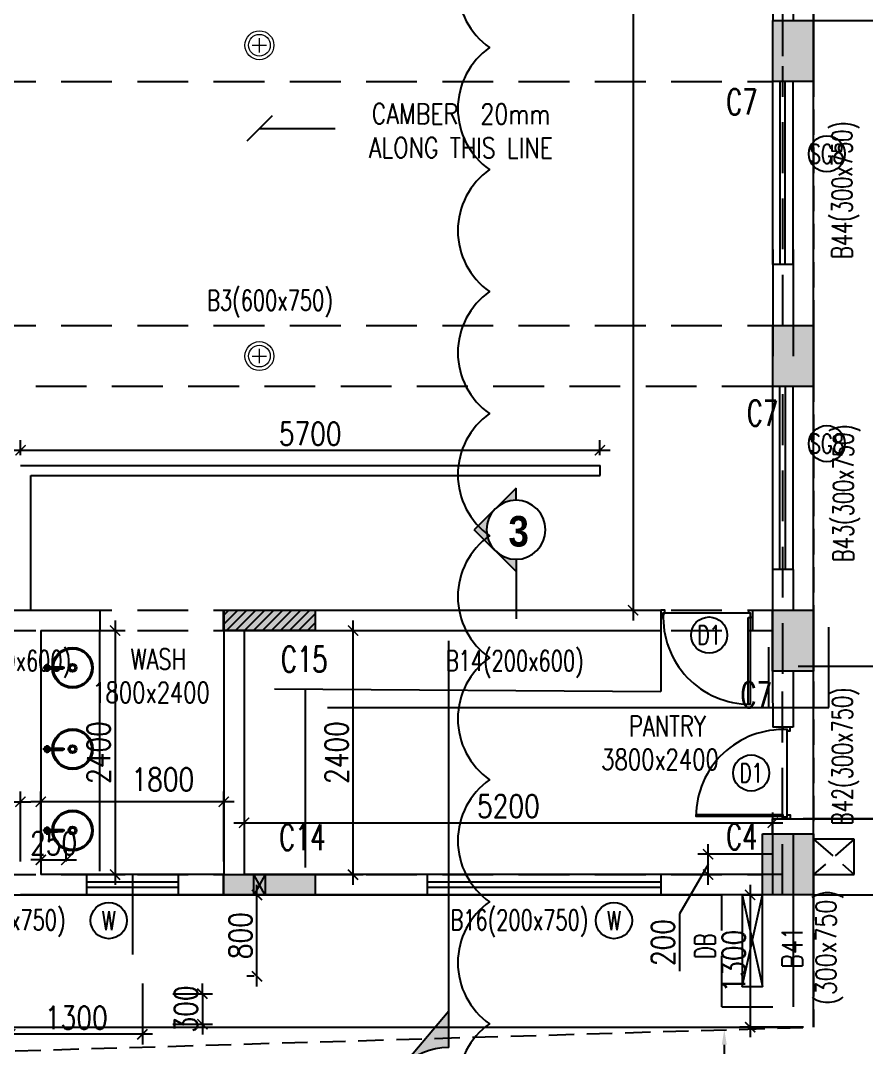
# Model space of a CAD drawing. Extents: x -32840 to 422982, y 280745 to 888746.
# Drawn here: x 106178 to 114499, y 856937 to 867037 of the extents above; entities that cross this region are included whole.
import ezdxf
from ezdxf import colors
from ezdxf.entities.mleader import LeaderData, LeaderLine
from ezdxf.enums import TextEntityAlignment as Align
from ezdxf.math import Vec2, Vec3

# ---------------------------------------------------------------- set-up
doc = ezdxf.new("R2010")
doc.units = 0
doc.header["$LTSCALE"] = 1000
doc.header["$PDMODE"] = 3
for name, pattern in [('ABOVE', [0.4, 0.2, -0.2]), ('ACAD_ISO07W100', [3, 0, -3]), ('CONTINOUS', [0]), ('CONTINU', [0]), ('HIDDEN', [0.375, 0.25, -0.125]), ('HIDDEN2', [0.1875, 0.125, -0.0625]), ('STRICHPUNKTIERT', [8, 5, -1, 1, -1])]:
    doc.linetypes.add(name, pattern=pattern)
doc.layers.get('Defpoints').update_dxf_attribs({"linetype": 'HIDDEN'})
for name, color, linetype in [('A-Chejja', 5, 'HIDDEN'), ('a-dim', 3, 'Continuous'), ('A-DOOR', 1, 'Continuous'), ('A-duct', 1, 'Continuous'), ('A-Duct Above', 20, 'HIDDEN2'), ('A-FL-Drop', 3, 'Continuous'), ('A-PLINE', 2, 'Continuous'), ('A-PLUM', 11, 'Continuous'), ('A-RD', 6, 'Continuous'), ('A-STAIR', 2, 'Continuous'), ('A-Tag LVl', 2, 'Continuous'), ('A-TAG-DW', 2, 'Continuous'), ('A-TXT', 6, 'Continuous'), ('A-WALL', 7, 'CONTINOUS'), ('a-win', 1, 'Continuous'), ('COLNO', 6, 'Continuous'), ('DIM1', 7, 'Continuous'), ('S-BEAM', 2, 'Continuous'), ('S-BEAM NO', 3, 'Continuous'), ('S-COLTEXT', 3, 'Continuous'), ('S-RCWALL', 10, 'Continuous'), ('S-RCWALL HATCH', 165, 'Continuous'), ('sectecxt', 3, 'Continuous'), ('secton', 8, 'Continuous'), ('STR-BEAM', 150, 'ABOVE'), ('SYS-PL-SLEEVE', 1, 'Continuous')]:
    doc.layers.add(name, color=color, linetype=linetype)
doc.layers.add('A-FUR', color=33, linetype='Continuous', plot=False, transparency=0.5)
doc.layers.add('STR-CAMBER', color=5, linetype='Continuous', lineweight=0)
doc.layers.add('STR-COL', color=1, linetype='Continuous', lineweight=0)
doc.styles.add('BOLD', font='bold.shx', dxfattribs={"width": 0.8})
doc.styles.add('ROMANS', font='romans.shx', dxfattribs={"width": 0.8})
doc.styles.add('STR-1', font='romantic.ttf')
doc.dimstyles.new('dim-1', dxfattribs={"dimscale": 100, "dimtxt": 2.25, "dimasz": 1, "dimexe": 1, "dimexo": 1, "dimgap": 0.5, "dimtad": 1, "dimdec": 0, "dimzin": 3, "dimdsep": 46, "dimtxsty": 'ROMANS', "dimblk": 'ARCHTICK', "dimcen": 0.0625, "dimdle": 1, "dimclrd": 256, "dimclre": 256, "dimclrt": 6, "dimadec": 0, "dimazin": 0, "dimtfac": 1, "dimtdec": 0, "dimtix": 1, "dimtmove": 1, "dimatfit": 3, "dimfxl": 1, "dimfrac": 2, "dimtolj": 1, "dimtzin": 3, "dimarcsym": 0})
doc.dimstyles.new('STR -300', dxfattribs={"dimscale": 0, "dimtxt": 300, "dimasz": 125, "dimexe": 50, "dimexo": 50, "dimgap": 75, "dimtad": 1, "dimdec": 0, "dimrnd": 5, "dimdsep": 46, "dimtxsty": 'STR-1', "dimblk": 'OBLIQUE', "dimcen": 10, "dimdle": 50, "dimclrd": 30, "dimclre": 30, "dimclrt": 3, "dimadec": 0, "dimazin": 0, "dimtfac": 1, "dimtdec": 0, "dimtmove": 0, "dimatfit": 0, "dimldrblk": 'OBLIQUE', "dimfxl": 1, "dimtolj": 1, "dimtzin": 0, "dimarcsym": 0})

# ---------------------------------------------------------------- blocks, each defined once
blk = doc.blocks.new('_Oblique')
at = {"color": 0, "linetype": 'ByBlock', "lineweight": -2}
blk.add_line((-0.5, -0.5), (0.5, 0.5), dxfattribs=at)
at = {"color": 0, "linetype": 'ByBlock'}
blk.add_line((-0.5, -0.5), (0.5, 0.5), dxfattribs=at)
blk = doc.blocks.new('A$C0C5E7853')
at = {"layer": 'secton', "linetype": 'CONTINU', "ltscale": 240}
for points in [[(281, 842, -0.198912), (562, 959), (562, 1123)], [(281, 842), (0, 562), (281, 281, -0.198912), (165, 562, -0.198912)], [(562, 165, -0.198912), (281, 281), (562, 0)]]:
    blk.add_hatch(color=8, dxfattribs=at).paths.add_polyline_path(points)
at = {"layer": 'secton', "color": 2}
blk.add_line((562, 959, 0), (562, 1760, 0), dxfattribs=at)
at = {"layer": 'secton', "color": 2, "linetype": 'Continuous'}
for p, q in [((562, 1123, 0), (0, 562, 0)), ((562, 0, 0), (0, 562, 0)), ((562, 165, 0), (562, 0, 0))]:
    blk.add_line(p, q, dxfattribs=at)
at = {"layer": 'secton', "color": 2}
blk.add_circle((562, 562, 0), 397, dxfattribs=at)
blk = doc.blocks.new('RD')
at = {"style": 'ROMANS', "width": 0.75}
for tag, p in [('RT', (10.24, 14.08)), ('SZ', (10.24, 2.74))]:
    blk.add_attdef(tag, text='', height=9, dxfattribs=at).set_placement(p, align=Align.CENTER)
blk = doc.blocks.new('900 SINGLE 1')
for points in [[(43, 71), (23, 71), (23, 924), (43, 924)], [(37, 29), (37, 0), (0, 0), (0, 71), (19, 71), (19, 29)], [(863, 29), (863, 0), (900, 0), (900, 71), (881, 71), (881, 29)]]:
    blk.add_lwpolyline(points, close=True)
at = {"color": 8}
blk.add_arc((23, 71), 854, 357.1964, 90, dxfattribs=at)
at = {"layer": 'A-FL-Drop'}
blk.add_line((19, 29), (881, 29), dxfattribs=at)
blk = doc.blocks.new('A$C3499526A')
at = {"ltscale": 4}
for p, q in [((-10, -61), (-10, -194)), ((-6, -41), (-6, -106)), ((6, -41), (6, -106)), ((10, -61), (10, -194))]:
    blk.add_line(p, q, dxfattribs=at)
at = {"linetype": 'STRICHPUNKTIERT', "ltscale": 3}
for points in [[(0, -214), (0, 0)], [(-41, -41), (40, -41)]]:
    blk.add_lwpolyline(points, dxfattribs=at)
at = {"linetype": 'CONTINOUS', "ltscale": 1000}
for radius in [200, 188, 40, 25]:
    blk.add_circle((0, -291), radius, dxfattribs=at)
at = {"ltscale": 4}
blk.add_circle((0, -106), 5.6, dxfattribs=at)
for radius, start, end in [(28.5, 291.2152, 248.7848), (23.2, 296.4269, 243.5731), (5.6, 0, 180), (5.6, 180, 181.1136)]:
    blk.add_arc((0, -41), radius, start, end, dxfattribs=at)
for points in [[(-10, -194), (-10, -194), (-10, -194), (-10, -194)], [(10, -194), (10, -194), (10, -194), (10, -194)]]:
    blk.add_open_spline(points, degree=3, dxfattribs=at)
for points, knots in [([(0, -202), (-1, -202), (-3, -202), (-6, -201), (-8, -199), (-10, -197), (-10, -195), (-10, -194)], [0, 0, 0, 0, 3.21136, 6.324489, 9.271752, 12.043239, 14.630497, 14.630497, 14.630497, 14.630497]), ([(10, -194), (10, -195), (10, -197), (8, -199), (6, -201), (3, -202), (1, -202), (0, -202)], [0, 0, 0, 0, 2.587258, 5.358745, 8.306008, 11.419137, 14.630497, 14.630497, 14.630497, 14.630497])]:
    blk.add_open_spline(points, degree=3, knots=knots, dxfattribs=at)
blk = doc.blocks.new('TAG-DOOR-WINOW')
blk.add_circle((0, 0), 2.37)
at = {"color": 6, "style": 'ROMANS', "width": 0.7}
blk.add_attdef('DW', text='', height=2.5, dxfattribs=at).set_placement((0, 0), align=Align.MIDDLE_CENTER)
blk = doc.blocks.new('TAG-SEC-TAIL')
for p, q in [((25, 0), (25, 4)), ((22, 0), (22, 3)), ((0, 0), (25, 0))]:
    blk.add_line(p, q)
blk = doc.blocks.new('TAG-SEC-ARROW')
h = blk.add_hatch(color=256)
h.paths.add_polyline_path([(-10.11, 0), (-6.5, 0, -0.2206), (-4.2, 4.96)])
h.paths.add_polyline_path([(0, 8.49), (-4.16, 5, -0.175251), (0, 6.5, -0.175251), (4.16, 5)])
h.paths.add_polyline_path([(4.2, 4.96, -0.2206), (6.5, 0), (10.11, 0)])
for p, q in [((0, 8.49), (-10.11, 0)), ((0, 8.49), (10.11, 0)), ((-6.5, 0), (-10.11, 0)), ((6.5, 0), (46.5, 0))]:
    blk.add_line(p, q)
blk.add_arc((0, 0), 6.5, 0, 180)
blk = doc.blocks.new('A$Ce1edbb18')
at = {"layer": 'A-Tag LVl', "xscale": 100.0000000000005, "yscale": 100.0000000000005, "zscale": 100.0000000000005, "rotation": 90}
blk.add_blockref('TAG-SEC-ARROW', (31812, -12050), dxfattribs=at)
blk = doc.blocks.new('_ArchTick')
at = {"color": 0, "linetype": 'ByBlock', "const_width": 0.15}
blk.add_lwpolyline([(-0.5, -0.5), (0.5, 0.5)], dxfattribs=at)
blk = doc.blocks.new('*D1317')
at = {"layer": 'a-dim', "lineweight": -2, "transparency": 16777216}
for p, q in [((112204, 875037, 0), (112204, 861137, 0)), ((113017, 874937, 0), (112104, 874937, 0)), ((110445, 861237, 0), (112304, 861237, 0))]:
    blk.add_line(p, q, dxfattribs=at)
at = {"layer": 'Defpoints', "color": 0, "transparency": 16777216}
for p in [(113117, 874937, 0), (110345, 861237, 0), (112204, 861237, 0)]:
    blk.add_point(p, dxfattribs=at)
at = {"layer": 'a-dim', "lineweight": -2, "transparency": 16777216, "xscale": 100, "yscale": 100, "zscale": 100}
for p, rotation in [((112204, 874937, 0), 90), ((112204, 861237, 0), 270)]:
    blk.add_blockref('_ArchTick', p, dxfattribs=dict(at, rotation=rotation))
at = {"layer": 'a-dim', "color": 6, "transparency": 16777216, "insert": (112041, 868087, 0), "char_height": 225, "attachment_point": 5, "rotation": 90, "style": 'ROMANS'}
blk.add_mtext('\\A1;13700', dxfattribs=at)
blk = doc.blocks.new('*D1319')
at = {"layer": 'a-dim', "lineweight": -2, "transparency": 16777216}
for p, q in [((103478, 858737, 0), (103478, 859454, 0)), ((106178, 858766, 0), (106178, 859454, 0)), ((103378, 859354, 0), (106278, 859354, 0))]:
    blk.add_line(p, q, dxfattribs=at)
at = {"layer": 'Defpoints', "color": 0, "transparency": 16777216}
for p in [(106178, 859354, 0), (103478, 858637, 0), (106178, 858666, 0)]:
    blk.add_point(p, dxfattribs=at)
at = {"layer": 'a-dim', "lineweight": -2, "transparency": 16777216, "xscale": 100, "yscale": 100, "zscale": 100, "rotation": 180}
blk.add_blockref('_ArchTick', (103478, 859354, 0), dxfattribs=at)
at = {"layer": 'a-dim', "lineweight": -2, "transparency": 16777216, "xscale": 100, "yscale": 100, "zscale": 100}
blk.add_blockref('_ArchTick', (106178, 859354, 0), dxfattribs=at)
at = {"layer": 'a-dim', "color": 6, "transparency": 16777216, "insert": (104828, 859516, 0), "char_height": 225, "attachment_point": 5, "style": 'ROMANS'}
blk.add_mtext('\\A1;2701', dxfattribs=at)
blk = doc.blocks.new('*D1320')
at = {"layer": 'a-dim', "lineweight": -2, "transparency": 16777216}
for p, q in [((106378, 858766, 0), (106378, 859454, 0)), ((108178, 858766, 0), (108178, 859454, 0)), ((108278, 859354, 0), (106278, 859354, 0))]:
    blk.add_line(p, q, dxfattribs=at)
at = {"layer": 'Defpoints', "color": 0, "transparency": 16777216}
for p in [(106378, 859354, 0), (106378, 858666, 0), (108178, 858666, 0)]:
    blk.add_point(p, dxfattribs=at)
at = {"layer": 'a-dim', "lineweight": -2, "transparency": 16777216, "xscale": 100, "yscale": 100, "zscale": 100, "rotation": 180}
blk.add_blockref('_ArchTick', (106378, 859354, 0), dxfattribs=at)
at = {"layer": 'a-dim', "lineweight": -2, "transparency": 16777216, "xscale": 100, "yscale": 100, "zscale": 100}
blk.add_blockref('_ArchTick', (108178, 859354, 0), dxfattribs=at)
at = {"layer": 'a-dim', "color": 6, "transparency": 16777216, "insert": (107578, 859574, 0), "char_height": 225, "attachment_point": 5, "style": 'ROMANS'}
blk.add_mtext('\\A1;1800', dxfattribs=at)
blk = doc.blocks.new('*D1321')
at = {"layer": 'a-dim', "lineweight": -2, "transparency": 16777216}
for p, q in [((107108, 861137, 0), (107108, 858537, 0)), ((106881, 861037, 0), (107208, 861037, 0)), ((107010, 858637, 0), (107208, 858637, 0))]:
    blk.add_line(p, q, dxfattribs=at)
at = {"layer": 'Defpoints', "color": 0, "transparency": 16777216}
for p in [(106781, 861037, 0), (106910, 858637, 0), (107108, 858637, 0)]:
    blk.add_point(p, dxfattribs=at)
at = {"layer": 'a-dim', "lineweight": -2, "transparency": 16777216, "xscale": 100, "yscale": 100, "zscale": 100}
for p, rotation in [((107108, 861037, 0), 90), ((107108, 858637, 0), 270)]:
    blk.add_blockref('_ArchTick', p, dxfattribs=dict(at, rotation=rotation))
at = {"layer": 'a-dim', "color": 6, "transparency": 16777216, "insert": (106946, 859837, 0), "char_height": 225, "attachment_point": 5, "rotation": 90, "style": 'ROMANS'}
blk.add_mtext('\\A1;2400', dxfattribs=at)
blk = doc.blocks.new('*D1345')
at = {"layer": 'a-dim', "lineweight": -2, "transparency": 16777216}
for p, q in [((112942, 858537, 0), (112942, 858937, 0)), ((113578, 858837, 0), (112842, 858837, 0)), ((112942, 858737, 0), (112659, 858251, 0)), ((113578, 858637, 0), (112842, 858637, 0)), ((112659, 858251, 0), (112659, 857688, 0))]:
    blk.add_line(p, q, dxfattribs=at)
at = {"layer": 'Defpoints', "color": 0, "transparency": 16777216}
for p in [(112942, 858837, 0), (113678, 858837, 0), (113678, 858637, 0)]:
    blk.add_point(p, dxfattribs=at)
at = {"layer": 'a-dim', "lineweight": -2, "transparency": 16777216, "xscale": 100, "yscale": 100, "zscale": 100}
for p, rotation in [((112942, 858837, 0), 90), ((112942, 858637, 0), 270)]:
    blk.add_blockref('_ArchTick', p, dxfattribs=dict(at, rotation=rotation))
at = {"layer": 'a-dim', "color": 6, "transparency": 16777216, "insert": (112497, 857969, 0), "char_height": 225, "attachment_point": 5, "rotation": 90, "style": 'ROMANS'}
blk.add_mtext('\\A1;200', dxfattribs=at)
blk = doc.blocks.new('*D1298')
at = {"layer": 'a-dim', "lineweight": -2, "transparency": 16777216}
for p, q in [((108377, 859256, 0), (108377, 859048, 0)), ((113578, 858912, 0), (113578, 859248, 0)), ((108277, 859148, 0), (113678, 859148, 0))]:
    blk.add_line(p, q, dxfattribs=at)
at = {"layer": 'Defpoints', "color": 0, "transparency": 16777216}
for p in [(108377, 859356, 0), (113578, 859148, 0), (113578, 858812, 0)]:
    blk.add_point(p, dxfattribs=at)
at = {"layer": 'a-dim', "lineweight": -2, "transparency": 16777216, "xscale": 100, "yscale": 100, "zscale": 100, "rotation": 180}
blk.add_blockref('_ArchTick', (108377, 859148, 0), dxfattribs=at)
at = {"layer": 'a-dim', "lineweight": -2, "transparency": 16777216, "xscale": 100, "yscale": 100, "zscale": 100}
blk.add_blockref('_ArchTick', (113578, 859148, 0), dxfattribs=at)
at = {"layer": 'a-dim', "color": 6, "transparency": 16777216, "insert": (110977, 859311, 0), "char_height": 225, "attachment_point": 5, "style": 'ROMANS'}
blk.add_mtext('\\A1;5200', dxfattribs=at)
blk = doc.blocks.new('*D1299')
at = {"layer": 'a-dim', "lineweight": -2, "transparency": 16777216}
for p, q in [((109449, 858537, 0), (109449, 861137, 0)), ((108478, 861037, 0), (109549, 861037, 0)), ((108478, 858637, 0), (109549, 858637, 0))]:
    blk.add_line(p, q, dxfattribs=at)
at = {"layer": 'Defpoints', "color": 0, "transparency": 16777216}
for p in [(108378, 861037, 0), (109449, 861037, 0), (108378, 858637, 0)]:
    blk.add_point(p, dxfattribs=at)
at = {"layer": 'a-dim', "lineweight": -2, "transparency": 16777216, "xscale": 100, "yscale": 100, "zscale": 100}
for p, rotation in [((109449, 861037, 0), 90), ((109449, 858637, 0), 270)]:
    blk.add_blockref('_ArchTick', p, dxfattribs=dict(at, rotation=rotation))
at = {"layer": 'a-dim', "color": 6, "transparency": 16777216, "insert": (109287, 859837, 0), "char_height": 225, "attachment_point": 5, "rotation": 90, "style": 'ROMANS'}
blk.add_mtext('\\A1;2400', dxfattribs=at)
blk = doc.blocks.new('*D1300')
at = {"layer": 'a-dim', "lineweight": -2, "transparency": 16777216}
for p, q in [((108504, 857537, 0), (108504, 858537, 0)), ((108477, 858437, 0), (108404, 858437, 0)), ((108477, 857637, 0), (108404, 857637, 0))]:
    blk.add_line(p, q, dxfattribs=at)
at = {"layer": 'Defpoints', "color": 0, "transparency": 16777216}
for p in [(108504, 858437, 0), (108577, 858437, 0), (108577, 857637, 0)]:
    blk.add_point(p, dxfattribs=at)
at = {"layer": 'a-dim', "lineweight": -2, "transparency": 16777216, "xscale": 100, "yscale": 100, "zscale": 100}
for p, rotation in [((108504, 858437, 0), 90), ((108504, 857637, 0), 270)]:
    blk.add_blockref('_ArchTick', p, dxfattribs=dict(at, rotation=rotation))
at = {"layer": 'a-dim', "color": 6, "transparency": 16777216, "insert": (108342, 858037, 0), "char_height": 225, "attachment_point": 5, "rotation": 90, "style": 'ROMANS'}
blk.add_mtext('\\A1;800', dxfattribs=at)
blk = doc.blocks.new('*D1301')
at = {"layer": 'a-dim', "lineweight": -2, "transparency": 16777216}
for p, q in [((106077, 857566, 0), (106077, 856967, 0)), ((107377, 857566, 0), (107377, 856967, 0)), ((107477, 857067, 0), (105977, 857067, 0))]:
    blk.add_line(p, q, dxfattribs=at)
at = {"layer": 'Defpoints', "color": 0, "transparency": 16777216}
for p in [(106077, 857666, 0), (107377, 857666, 0), (106077, 857067, 0)]:
    blk.add_point(p, dxfattribs=at)
at = {"layer": 'a-dim', "lineweight": -2, "transparency": 16777216, "xscale": 100, "yscale": 100, "zscale": 100, "rotation": 180}
blk.add_blockref('_ArchTick', (106077, 857067, 0), dxfattribs=at)
at = {"layer": 'a-dim', "lineweight": -2, "transparency": 16777216, "xscale": 100, "yscale": 100, "zscale": 100}
blk.add_blockref('_ArchTick', (107377, 857067, 0), dxfattribs=at)
at = {"layer": 'a-dim', "color": 6, "transparency": 16777216, "insert": (106727, 857230, 0), "char_height": 225, "attachment_point": 5, "style": 'ROMANS'}
blk.add_mtext('\\A1;1300', dxfattribs=at)
blk = doc.blocks.new('*D1304')
at = {"layer": 'a-dim', "lineweight": -2, "transparency": 16777216}
for p, q in [((106378, 858766, 0), (106378, 858882, 0)), ((106628, 858766, 0), (106628, 858882, 0)), ((106378, 858782, 0), (106278, 858782, 0)), ((106378, 858782, 0), (106628, 858782, 0)), ((106628, 858782, 0), (106728, 858782, 0))]:
    blk.add_line(p, q, dxfattribs=at)
at = {"layer": 'Defpoints', "color": 0, "transparency": 16777216}
for p in [(106628, 858782, 0), (106378, 858666, 0), (106628, 858666, 0)]:
    blk.add_point(p, dxfattribs=at)
at = {"layer": 'a-dim', "lineweight": -2, "transparency": 16777216, "xscale": 100, "yscale": 100, "zscale": 100}
blk.add_blockref('_ArchTick', (106378, 858782, 0), dxfattribs=at)
at = {"layer": 'a-dim', "lineweight": -2, "transparency": 16777216, "xscale": 100, "yscale": 100, "zscale": 100, "rotation": 180}
blk.add_blockref('_ArchTick', (106628, 858782, 0), dxfattribs=at)
at = {"layer": 'a-dim', "color": 6, "transparency": 16777216, "insert": (106503, 858945, 0), "char_height": 225, "attachment_point": 5, "style": 'ROMANS'}
blk.add_mtext('\\A1;250', dxfattribs=at)
blk = doc.blocks.new('*D1435')
at = {"layer": 'a-dim', "lineweight": -2, "transparency": 16777216}
for p, q in [((107967, 857466, 0), (107967, 857566, 0)), ((107677, 857466, 0), (108067, 857466, 0)), ((107967, 857466, 0), (107967, 857166, 0)), ((107677, 857166, 0), (108067, 857166, 0)), ((107967, 857166, 0), (107967, 857066, 0))]:
    blk.add_line(p, q, dxfattribs=at)
at = {"layer": 'Defpoints', "color": 0, "transparency": 16777216}
for p in [(107577, 857466, 0), (107577, 857166, 0), (107967, 857166, 0)]:
    blk.add_point(p, dxfattribs=at)
at = {"layer": 'a-dim', "lineweight": -2, "transparency": 16777216, "xscale": 100, "yscale": 100, "zscale": 100}
for p, rotation in [((107967, 857466, 0), 270), ((107967, 857166, 0), 90)]:
    blk.add_blockref('_ArchTick', p, dxfattribs=dict(at, rotation=rotation))
at = {"layer": 'a-dim', "color": 6, "transparency": 16777216, "insert": (107805, 857316, 0), "char_height": 225, "attachment_point": 5, "rotation": 90, "style": 'ROMANS'}
blk.add_mtext('\\A1;300', dxfattribs=at)
blk = doc.blocks.new('*D1471')
at = {"layer": 'a-dim', "lineweight": -2, "transparency": 16777216}
for p, q in [((113355, 858537, 0), (113355, 857037, 0)), ((113879, 858437, 0), (113255, 858437, 0)), ((113879, 857137, 0), (113255, 857137, 0))]:
    blk.add_line(p, q, dxfattribs=at)
at = {"layer": 'Defpoints', "color": 0, "transparency": 16777216}
for p in [(113979, 858437, 0), (113355, 857137, 0), (113979, 857137, 0)]:
    blk.add_point(p, dxfattribs=at)
at = {"layer": 'a-dim', "lineweight": -2, "transparency": 16777216, "xscale": 100, "yscale": 100, "zscale": 100}
for p, rotation in [((113355, 858437, 0), 90), ((113355, 857137, 0), 270)]:
    blk.add_blockref('_ArchTick', p, dxfattribs=dict(at, rotation=rotation))
at = {"layer": 'a-dim', "color": 6, "transparency": 16777216, "insert": (113193, 857787, 0), "char_height": 225, "attachment_point": 5, "rotation": 90, "style": 'ROMANS'}
blk.add_mtext('\\A1;1300', dxfattribs=at)
blk = doc.blocks.new('*D1476')
at = {"layer": 'a-dim', "lineweight": -2, "transparency": 16777216}
for p, q in [((106178, 862762, 0), (106178, 862911, 0)), ((111878, 862762, 0), (111878, 862911, 0)), ((106078, 862811, 0), (111978, 862811, 0))]:
    blk.add_line(p, q, dxfattribs=at)
at = {"layer": 'Defpoints', "color": 0, "transparency": 16777216}
for p in [(111878, 862811, 0), (106178, 862662, 0), (111878, 862662, 0)]:
    blk.add_point(p, dxfattribs=at)
at = {"layer": 'a-dim', "lineweight": -2, "transparency": 16777216, "xscale": 100, "yscale": 100, "zscale": 100, "rotation": 180}
blk.add_blockref('_ArchTick', (106178, 862811, 0), dxfattribs=at)
at = {"layer": 'a-dim', "lineweight": -2, "transparency": 16777216, "xscale": 100, "yscale": 100, "zscale": 100}
blk.add_blockref('_ArchTick', (111878, 862811, 0), dxfattribs=at)
at = {"layer": 'a-dim', "color": 6, "transparency": 16777216, "insert": (109028, 862973, 0), "char_height": 225, "attachment_point": 5, "style": 'ROMANS'}
blk.add_mtext('\\A1;5700', dxfattribs=at)
blk = doc.blocks.new('A$Cd22f0104')
at = {"layer": 'S-RCWALL HATCH'}
for points in [[(35000, 11900), (35400, 11900), (35400, 12500), (35000, 12500)], [(35000, 8900), (35400, 8900), (35400, 9500), (35000, 9500)], [(30499, 6700), (29599, 6700), (29599, 6500), (30499, 6500)], [(35000, 6100), (35400, 6100), (35400, 6700), (35000, 6700)], [(35000, 4500), (35400, 4500), (35400, 3900), (35000, 3900)], [(30499, 4100), (29599, 4100), (29599, 3900), (30499, 3900)]]:
    blk.add_hatch(color=253, dxfattribs=at).paths.add_polyline_path(points)
at = {"layer": 'S-RCWALL'}
for points in [[(35000, 12500), (35400, 12500), (35400, 11900), (35000, 11900)], [(35000, 9500), (35400, 9500), (35400, 8900), (35000, 8900)], [(30499, 6700), (30499, 6500), (29599, 6500), (29599, 6700)], [(35000, 6700), (35400, 6700), (35400, 6100), (35000, 6100)], [(35000, 4500), (35400, 4500), (35400, 3900), (35000, 3900)], [(30499, 4100), (30499, 3900), (29599, 3900), (29599, 4100)]]:
    blk.add_lwpolyline(points, close=True, dxfattribs=at)
blk = doc.blocks.new('A$C6b1eea8e')
at = {"layer": 'S-RCWALL HATCH'}
for points in [[(38620.4, 15648.4), (39020.4, 15648.4), (39020.4, 16248.1), (38620.4, 16248.1)], [(38620.4, 12647.9), (39020.4, 12647.9), (39020.4, 13247.9), (38620.4, 13247.9)], [(38617.6, 9848.1), (39017.6, 9848.1), (39017.6, 10448.1), (38617.6, 10448.1)], [(38520.4, 8248.1), (38820.4, 8248.1), (38820.4, 7648.1), (38520.4, 7648.1)], [(34119, 7848.1), (33219, 7848.1), (33219, 7648.1), (34119, 7648.1)], [(34119, 7848.1), (33219, 7848.1), (33219, 7648.1), (34119, 7648.1)]]:
    blk.add_hatch(color=8, dxfattribs=at).paths.add_polyline_path(points)
h = blk.add_hatch(dxfattribs=at)
h.set_pattern_fill('ANSI31', color=8, scale=500, style=0)
h.set_pattern_definition([(45, (3604.27, 24316.5), (-44.19417, 44.19417), [])])
h.paths.add_polyline_path([(34119, 10448.1), (33219, 10448.1), (33219, 10248.1), (34119, 10248.1)])
at = {"layer": 'A-duct', "color": 8}
for p, q in [((38320, 6748.1), (38520.4, 7648.1)), ((38320, 7648.1), (38520.4, 6748.1))]:
    blk.add_line(p, q, dxfattribs=at)
at = {"layer": 'S-BEAM', "color": 8, "ltscale": 2}
for p, q in [((39020.4, 6348.1), (39020.4, 24348.1)), ((38320, 7648.1), (38520.4, 7648.1)), ((29020.4, 6348), (38820.4, 6348.1))]:
    blk.add_line(p, q, dxfattribs=at)
at = {"layer": 'S-BEAM', "color": 8, "linetype": 'HIDDEN', "ltscale": 2}
for p, q in [((38720.4, 15897.8), (38720.4, 19898.1)), ((38720.4, 13247.9), (38720.4, 15797.8)), ((28620.4, 15648.1), (38620.4, 15648.1)), ((28620.4, 13247.9), (38620.4, 13247.9)), ((38620.4, 12647.9), (28720.4, 12647.9)), ((38720.4, 9822.9), (38720.4, 12647.9)), ((28620.4, 10448.1), (38720.4, 10448.1)), ((28620.4, 10248.1), (38617.6, 10248.1)), ((38717.6, 7648.1), (38717.6, 9848.1)), ((28620.4, 7848.1), (38520.4, 7848.1)), ((38120, 6548.1), (38120, 7648.1)), ((38120, 6548.1), (38820.4, 6548.1))]:
    blk.add_line(p, q, dxfattribs=at)
at = {"layer": 'S-BEAM', "color": 8, "linetype": 'HIDDEN', "ltscale": 750}
blk.add_lwpolyline([(29020.4, 7648.1), (38120, 7648.1)], dxfattribs=at)
at = {"layer": 'S-BEAM', "color": 8}
blk.add_lwpolyline([(38320, 7648.1), (38320, 6748.1), (38520.4, 6748.1), (38520.4, 7648.1)], dxfattribs=at)
at = {"layer": 'S-RCWALL', "color": 8}
for points in [[(38620.4, 16248.1), (39020.4, 16248.1), (39020.4, 15648.1), (38620.4, 15648.1)], [(38620.4, 13247.9), (39020.4, 13247.9), (39020.4, 12647.9), (38620.4, 12647.9)], [(34119, 10448.1), (34119, 10248.1), (33219, 10248.1), (33219, 10448.1)], [(38617.6, 10448.1), (39017.6, 10448.1), (39017.6, 9848.1), (38617.6, 9848.1)], [(38520.4, 8248.1), (38820.4, 8248.1), (38820.4, 7648.1), (38520.4, 7648.1)], [(34119, 7848.1), (34119, 7648.1), (33219, 7648.1), (33219, 7848.1)], [(34119, 7848.1), (34119, 7648.1), (33219, 7648.1), (33219, 7848.1)]]:
    blk.add_lwpolyline(points, close=True, dxfattribs=at)
at = {"layer": 'STR-BEAM', "color": 8, "linetype": 'HIDDEN', "ltscale": 850}
blk.add_lwpolyline([(38820.4, 7648.1), (38820.4, 6548.1)], dxfattribs=at)
at = {"layer": 'STR-CAMBER', "color": 8, "linetype": 'ACAD_ISO07W100', "ltscale": 50}
blk.add_line((33570.4, 23748.1), (33570.4, 6348), dxfattribs=at)
at = {"layer": 'STR-CAMBER', "color": 8, "ltscale": 0.5}
for p, q in [((33570.4, 15933.7), (33570.4, 16076)), ((33499.2, 16004.8), (33641.6, 16004.8)), ((33499.2, 12947.9), (33641.6, 12947.9)), ((33570.4, 12876.8), (33570.4, 13019.1))]:
    blk.add_line(p, q, dxfattribs=at)
for centre, radius in [((33570.4, 16004.8), 142.3), ((33570.4, 16004.8), 106.7), ((33570.4, 12947.9), 142.3), ((33570.4, 12947.9), 106.7)]:
    blk.add_circle(centre, radius, dxfattribs=at)
at = {"layer": 'SYS-PL-SLEEVE', "color": 8}
blk.add_lwpolyline([(33627, 7848.1), (33627, 7647.8), (33517, 7647.8), (33517, 7848.1)], close=True, dxfattribs=at)
blk.add_lwpolyline([(33627, 7848.1), (33627, 7647.8), (33517, 7647.8), (33517, 7848.1)], close=True, dxfattribs=at)
blk.add_lwpolyline([(33627, 7848.1), (33627, 7647.8), (33517, 7647.8), (33517, 7848.1)], close=True, dxfattribs=at)
blk.add_lwpolyline([(33627, 7848.1), (33627, 7647.8), (33517, 7647.8), (33517, 7848.1)], close=True, dxfattribs=at)
for points in [[(33627, 7848.1), (33517, 7647.8)], [(33627, 7647.8), (33517, 7848.1)], [(33627, 7848.1), (33517, 7647.8)], [(33627, 7647.8), (33517, 7848.1)], [(33627, 7848.1), (33517, 7647.8)], [(33627, 7647.8), (33517, 7848.1)], [(33627, 7848.1), (33517, 7647.8)], [(33627, 7647.8), (33517, 7848.1)]]:
    blk.add_lwpolyline(points, dxfattribs=at)
at = {"layer": 'DIM1', "color": 8, "linetype": 'CONTINU', "ltscale": 240, "xscale": -0.7303996084404331, "yscale": 0.7303996084404331, "zscale": 0.7303996084404331, "rotation": 180}
blk.add_blockref('A$C0C5E7853', (35684.7, 11650, 0), dxfattribs=at)
at = {"layer": 'COLNO', "color": 8, "style": 'ROMANS', "width": 0.7}
for s, p in [('C7', (38162.7, 15322.6)), ('C7', (38365, 12262.4)), ('C15', (33782.5, 9841.1)), ('C7', (38302.7, 9492.1)), ('C14', (33764.1, 8089.8)), ('C4', (38161.8, 8096.9))]:
    blk.add_text(s, height=250, dxfattribs=at).set_placement(p)
at = {"layer": 'S-BEAM NO', "color": 8, "style": 'ROMANS', "width": 0.7}
for s, p in [('B44(300x750)', (39202.2, 14581.5)), ('B43(300x750)', (39214.6, 11600.4)), ('B42(300x750)', (39203.7, 9013.1)), ('DB', (37855.1, 7144.6))]:
    blk.add_text(s, height=200, rotation=90, dxfattribs=at).set_placement(p, align=Align.TOP_CENTER)
for s, p in [('B3(600x750)', (33674.6, 13597.3)), ('B14(200x600)', (31040.4, 10051)), ('B14(200x600)', (36082.2, 10051)), ('B16(200x750)', (30985.5, 7502.7)), ('B16(200x750)', (36127.8, 7502.7))]:
    blk.add_text(s, height=200, dxfattribs=at).set_placement(p, align=Align.TOP_CENTER)
at = {"layer": 'S-COLTEXT', "color": 8, "insert": (35552.4, 15162.8), "char_height": 200, "attachment_point": 5, "rotation": 359.84666, "style": 'ROMANS'}
blk.add_mtext('\\pxqc;CAMBER  20mm \\PALONG THIS LINE', dxfattribs=at)
at = {"layer": 'S-COLTEXT', "color": 8, "insert": (38711.2, 6970.7), "char_height": 200, "width": 324.067, "attachment_point": 1, "rotation": 90, "style": 'ROMANS'}
blk.add_mtext('\\pxqc; B41 (300x750)', dxfattribs=at)
at = {"layer": 'sectecxt', "color": 8, "linetype": 'Continuous', "style": 'BOLD', "width": 0.9}
blk.add_text('3', height=300, dxfattribs=at).set_placement((36020.5, 11075.2))
at = {"layer": 'STR-COL', "color": 8}
blk.add_leader([(33570.4, 15186.9), (34316.5, 15186.9)], dimstyle='STR -300', override={"dimscale": 1, "dimasz": 250, "dimtad": 0}, dxfattribs=at)

msp = doc.modelspace()

# ---------------------------------------------------------------- linework, layer by layer
for p, q in [((111878.3, 862562.2, 0), (111878.3, 862662.1, 0)), ((106278.3, 861237.1, 0), (106278.3, 862563, 0)), ((114379.6, 858987.1, 0), (113979.6, 858987.1, 0)), ((114379.6, 858637.1, 0), (114379.6, 858987.1, 0)), ((113979.6, 858637.1, 0), (114379.6, 858637.1, 0)), ((113979.6, 858437.1, 0), (114579.6, 858437.1, 0))]:
    msp.add_line(p, q)
at = {"layer": 'A-Chejja'}
for p, q in [((113977.6, 874037.1, 0), (113977.6, 859037.1, 0)), ((113978.8, 858437.1, 0), (113978.8, 857137.1, 0)), ((103877.6, 856837.1, 0), (113978.8, 857137.1, 0))]:
    msp.add_line(p, q, dxfattribs=at)
at = {"layer": 'A-Duct Above', "ltscale": 2}
for p, q in [((114379.6, 858987.1, 0), (113979.6, 858637.1, 0)), ((113979.6, 858987.1, 0), (114379.6, 858637.1, 0))]:
    msp.add_line(p, q, dxfattribs=at)
at = {"layer": 'A-FUR', "linetype": 'Continuous'}
for p, q in [((112477.6, 861037.1, 0), (112477.6, 860437.1, 0)), ((108675.8, 860465.6, 0), (112477.6, 860437.1, 0)), ((108976.8, 860465.6, 0), (108976.8, 858707, 0))]:
    msp.add_line(p, q, dxfattribs=at)
at = {"layer": 'A-PLINE'}
msp.add_line((107278.3, 858637.1, 0), (107278.3, 857851, 0), dxfattribs=at)
at = {"layer": 'A-PLINE', "elevation": 0}
msp.add_lwpolyline([(110792.2, 867970.7, 0.5205671), (110792.2, 866770.7, 0.5205671), (110792.2, 865570.7, 0.5205671), (110792.2, 864370.7, 0.5205671), (110792.2, 863170.7, 0.5205671), (110792.2, 861970.7, 0.5205671), (110792.2, 860770.7, 0.5205671), (110792.2, 859570.7, 0.5205671), (110792.2, 858370.7, 0.5205671), (110792.2, 857170.7, 0.5205671), (110792.2, 855970.7, 0.5205671), (110792.2, 854770.7, 0.5205671), (110792.2, 853570.7, 0.5205671), (110792.2, 852370.7, 0.5205671), (110792.2, 851170.7, 0.5205671), (110792.2, 849970.7, 0.5205671), (110792.2, 848770.7, 0.5205671)], format="xyb", dxfattribs=at)
at = {"layer": 'A-PLUM'}
msp.add_line((106959, 858671.1, 0), (106959, 861042.1, 0), dxfattribs=at)
at = {"layer": 'A-STAIR'}
for p, q in [((113827.6, 860687.1, 0), (115377.6, 860687.1, 0)), ((115377.6, 859187.1, 0), (113877.6, 859187.1, 0))]:
    msp.add_line(p, q, dxfattribs=at)
at = {"layer": 'A-WALL'}
for p, q in [((113577.6, 868881.5, 0), (113577.6, 867037.1, 0)), ((113777.6, 868881.5, 0), (113777.6, 867037.1, 0)), ((113777.6, 866437.1, 0), (113577.6, 866437.1, 0)), ((113577.6, 864786.8, 0), (113577.6, 863737.1, 0)), ((113777.6, 864786.8, 0), (113777.6, 863737.1, 0)), ((113777.6, 864637.1, 0), (113577.6, 864637.1, 0)), ((106178.3, 862662.1, 0), (111878.3, 862662.1, 0)), ((106278.3, 862563, 0), (111878.3, 862562.2, 0)), ((113576.3, 861636.9, 0), (113576.3, 861237.1, 0)), ((113777.6, 861636.9, 0), (113576.3, 861636.9, 0)), ((106278.3, 861237.1, 0), (106959, 861237.1, 0)), ((106959, 861237.1, 0), (106959, 861036.6, 0)), ((108178.3, 861237.1, 0), (108178.3, 858637.1, 0)), ((108178.3, 861237.1, 0), (112477.6, 861237.1, 0)), ((112477.6, 861237.1, 0), (112477.6, 861037.1, 0)), ((113377.6, 861237.1, 0), (113574.8, 861237.1, 0)), ((113377.6, 861237.1, 0), (113377.6, 861037.1, 0)), ((106378.3, 861036.6, 0), (106378.3, 858637.1, 0)), ((106378.3, 861036.6, 0), (106959, 861036.6, 0)), ((108378.3, 861037.1, 0), (108378.3, 858637.1, 0)), ((108378.3, 861037.1, 0), (112477.6, 861037.1, 0)), ((113377.6, 861037.1, 0), (113571.9, 861038.7, 0)), ((113571.9, 861037.1, 0), (113579.6, 860087.1, 0)), ((113777.6, 860637.1, 0), (113777.6, 860087.1, 0)), ((113777.6, 860087.1, 0), (113579.6, 860087.1, 0)), ((108178.3, 858637.1, 0), (106378.3, 858637.1, 0)), ((106828.3, 858637.1, 0), (106828.3, 858437.1, 0)), ((107728.3, 858637.1, 0), (107728.3, 858437.1, 0)), ((110177.6, 858637.1, 0), (108378.3, 858637.1, 0)), ((110177.6, 858637.1, 0), (110177.6, 858437.1, 0)), ((113677.6, 858637.1, 0), (112477.6, 858637.1, 0)), ((112477.6, 858637.1, 0), (112477.6, 858437.1, 0)), ((110177.6, 858437.1, 0), (106178.3, 858437.1, 0)), ((113577.6, 858437.1, 0), (112477.6, 858437.1, 0))]:
    msp.add_line(p, q, dxfattribs=at)
at = {"layer": 'A-WALL', "elevation": 0}
for points in [[(113777.6, 861636.9), (113777.6, 861237.1)], [(113575.5, 859037.1), (113575.5, 859187.1), (114579.6, 859187.1), (114579.6, 858437.1)]]:
    msp.add_lwpolyline(points, dxfattribs=at)
at = {"layer": 'a-win'}
for p, q in [((113577.6, 864637.1, 0), (113577.6, 866437.1, 0)), ((113650.8, 864637.1, 0), (113650.8, 866437.1, 0)), ((113700.8, 864637.1, 0), (113700.8, 866437.1, 0)), ((113777.6, 864637.1, 0), (113777.6, 866437.1, 0)), ((113577.6, 861636.9, 0), (113577.6, 863436.9, 0)), ((113646.9, 861636.9, 0), (113646.9, 863436.9, 0)), ((113701.9, 861636.9, 0), (113701.9, 863436.9, 0)), ((113777.6, 861636.9, 0), (113777.6, 863436.9, 0)), ((107728.3, 858637.1, 0), (106828.3, 858637.1, 0)), ((112477.6, 858637.1, 0), (110177.6, 858637.1, 0)), ((107728.3, 858562.1, 0), (106828.3, 858562.1, 0)), ((107728.3, 858512.1, 0), (106828.3, 858512.1, 0)), ((112477.6, 858562.1, 0), (110177.6, 858562.1, 0)), ((112477.6, 858512.1, 0), (110177.6, 858512.1, 0)), ((107728.3, 858437.1, 0), (106828.3, 858437.1, 0)), ((112477.6, 858437.1, 0), (110177.6, 858437.1, 0))]:
    msp.add_line(p, q, dxfattribs=at)
at = {"layer": 'S-RCWALL', "elevation": 0}
msp.add_lwpolyline([(113977.6, 867037.1), (114901.8, 867037.1), (114901.8, 878151.4)], dxfattribs=at)

# ---------------------------------------------------------------- block references
msp.add_blockref('A$Ce1edbb18', (78577.6, 868337.1, 0))
at = {"layer": 'A-DOOR'}
for p, rotation in [((113377.6, 861237.1, 0), 180), ((113748.8, 859187.1, 0), 90)]:
    msp.add_blockref('900 SINGLE 1', p, dxfattribs=dict(at, rotation=rotation))
at = {"layer": 'A-PLINE'}
msp.add_blockref('A$Cd22f0104', (78577.4, 854537.1, 0), dxfattribs=at)
at = {"layer": 'A-PLUM', "rotation": 90}
for p in [(106399.2, 860671.1, 0), (106399.2, 859871.1, 0), (106399.2, 859071.1, 0)]:
    msp.add_blockref('A$C3499526A', p, dxfattribs=at)
at = {"layer": 'A-RD'}
ref = msp.add_blockref('RD', (107121.8, 860246.5, 0), dxfattribs=dict(at, xscale=29.00000000000007, yscale=29.00000000000007, zscale=29.00000000000007, rotation=359.9999973745004))
ref.add_attrib('RT', 'WASH', dxfattribs={"height": 203, "rotation": 360, "style": 'ROMANS', "width": 0.75}).set_placement((107533.8, 860654.7, 0), align=Align.CENTER)
ref.add_attrib('SZ', '1800x2400', dxfattribs={"height": 203, "rotation": 360, "style": 'ROMANS', "width": 0.75}).set_placement((107462.4, 860326, 0), align=Align.CENTER)
ref = msp.add_blockref('RD', (112128, 859588.7, 0), dxfattribs=dict(at, xscale=29.00000000000006, yscale=29.00000000000006, zscale=29.00000000000006, rotation=359.9999973745004))
ref.add_attrib('RT', 'PANTRY', dxfattribs={"height": 203, "rotation": 360, "style": 'ROMANS', "width": 0.75}).set_placement((112540, 859996.9, 0), align=Align.CENTER)
ref.add_attrib('SZ', '3800x2400', dxfattribs={"height": 203, "rotation": 360, "style": 'ROMANS', "width": 0.75}).set_placement((112468.5, 859668.3, 0), align=Align.CENTER)
at = {"layer": 'A-Tag LVl', "ltscale": 25, "xscale": 197.222389832288, "yscale": 197.222389832288, "zscale": 197.222389832288}
msp.add_blockref('TAG-SEC-TAIL', (109198.3, 860281, 0), dxfattribs=at)
at = {"layer": 'A-TAG-DW'}
ref = msp.add_blockref('TAG-DOOR-WINOW', (114109, 865725.4, 0), dxfattribs=dict(at, xscale=75.00000000000004, yscale=75.00000000000004, zscale=75.00000000000004, rotation=334.3000000001243))
ref.add_attrib('DW', 'SG8', dxfattribs={"layer": '0', "color": 6, "height": 187.5, "style": 'ROMANS', "width": 0.7}).set_placement((114109, 865725.4, 0), align=Align.MIDDLE_CENTER)
ref = msp.add_blockref('TAG-DOOR-WINOW', (114109, 862875.7, 0), dxfattribs=dict(at, xscale=75.00000000000004, yscale=75.00000000000004, zscale=75.00000000000004, rotation=334.3000000001243))
ref.add_attrib('DW', 'SG8', dxfattribs={"layer": '0', "color": 6, "height": 187.5, "style": 'ROMANS', "width": 0.7}).set_placement((114109, 862875.7, 0), align=Align.MIDDLE_CENTER)
ref = msp.add_blockref('TAG-DOOR-WINOW', (112951.2, 860993.4, 0), dxfattribs=dict(at, xscale=75.00000000000004, yscale=75.00000000000004, zscale=75.00000000000004, rotation=334.3000000001243))
ref.add_attrib('DW', 'D1', dxfattribs={"layer": '0', "color": 6, "height": 187.5, "style": 'ROMANS', "width": 0.7}).set_placement((112951.2, 860993.4, 0), align=Align.MIDDLE_CENTER)
ref = msp.add_blockref('TAG-DOOR-WINOW', (113365.7, 859636.7, 0), dxfattribs=dict(at, xscale=75.00000000000004, yscale=75.00000000000004, zscale=75.00000000000004, rotation=334.3000000001243))
ref.add_attrib('DW', 'D1', dxfattribs={"layer": '0', "color": 6, "height": 187.5, "style": 'ROMANS', "width": 0.7}).set_placement((113365.7, 859636.7, 0), align=Align.MIDDLE_CENTER)
ref = msp.add_blockref('TAG-DOOR-WINOW', (107045.5, 858184.8, 0), dxfattribs=dict(at, xscale=75.00000000000004, yscale=75.00000000000004, zscale=75.00000000000004, rotation=334.3000000001243))
ref.add_attrib('DW', 'W', dxfattribs={"layer": '0', "color": 6, "height": 187.5, "style": 'ROMANS', "width": 0.7}).set_placement((107045.5, 858184.8, 0), align=Align.MIDDLE_CENTER)
ref = msp.add_blockref('TAG-DOOR-WINOW', (112015.5, 858184.8, 0), dxfattribs=dict(at, xscale=75.00000000000004, yscale=75.00000000000004, zscale=75.00000000000004, rotation=334.3000000001243))
ref.add_attrib('DW', 'W', dxfattribs={"layer": '0', "color": 6, "height": 187.5, "style": 'ROMANS', "width": 0.7}).set_placement((112015.5, 858184.8, 0), align=Align.MIDDLE_CENTER)
at = {"layer": 'S-RCWALL'}
msp.add_blockref('A$C6b1eea8e', (74957.2, 850789, 0), dxfattribs=at)

# ---------------------------------------------------------------- dimensions: what is measured, and where the dimension line sits
at = {"layer": 'a-dim'}
for base, p1, p2, picture, middle in [((112204, 861237.1, 0), (113117, 874937.1, 0), (110344.6, 861237.1, 0), '*D1317', (112041.5, 868087.1, 0)), ((107108.0665, 858637.0783, 0), (106780.6902, 861036.5991, 0), (106909.5802, 858637.0783, 0), '*D1321', (106945.5665, 859836.8387, 0)), ((109449.2, 861037.1, 0), (108378.3, 858637.1, 0), (108378.3, 861037.1, 0), '*D1299', (109286.7, 859837.1, 0)), ((108504.1, 858436.9, 0), (108576.8, 857636.9, 0), (108576.8, 858436.9, 0), '*D1300', (108341.6, 858036.9, 0)), ((113355, 857137.1, 0), (113978.8, 858437.1, 0), (113978.8, 857137.1, 0), '*D1471', (113192.5, 857787.1, 0)), ((107967.4, 857165.6, 0), (107577.3, 857465.6, 0), (107577.3, 857165.6, 0), '*D1435', (107804.9, 857315.6, 0))]:
    dim = msp.add_linear_dim(base=base, p1=p1, p2=p2, angle=90, dimstyle='dim-1', dxfattribs=at)
    dim.commit()
    dim.dimension.update_dxf_attribs({"geometry": picture, "text_midpoint": middle})
dim = msp.add_aligned_dim(p1=(106178.3, 862662.1, 0), p2=(111878.3, 862662.1, 0), distance=148.9, dimstyle='dim-1', dxfattribs=at)
dim.commit()
dim.dimension.update_dxf_attribs({"geometry": '*D1476', "text_midpoint": (109028.3, 862973.5, 0)})
dim = msp.add_linear_dim(base=(106378.3, 859353.7, 0), p1=(108178.3, 858665.6, 0), p2=(106378.3, 858665.6, 0), dimstyle='dim-1', dxfattribs=at)
dim.commit()
dim.dimension.update_dxf_attribs({"geometry": '*D1320', "text_midpoint": (107578.3, 859411.2, 0), "dimtype": 160})
for base, p1, p2, picture, middle in [((106178.3, 859353.7, 0), (103477.6, 858637.1, 0), (106178.3, 858665.6, 0), '*D1319', (104827.9, 859516.2, 0)), ((113577.6, 859148.2, 0), (108377.3, 859355.9, 0), (113577.6, 858812.1, 0), '*D1298', (110977.4, 859310.7, 0)), ((106628.3, 858782.3, 0), (106378.3, 858665.6, 0), (106628.3, 858665.6, 0), '*D1304', (106503.3, 858944.8, 0)), ((106077.3, 857067.1, 0), (107377.3, 857665.6, 0), (106077.3, 857665.6, 0), '*D1301', (106727.3, 857229.6, 0))]:
    dim = msp.add_linear_dim(base=base, p1=p1, p2=p2, dimstyle='dim-1', dxfattribs=at)
    dim.commit()
    dim.dimension.update_dxf_attribs({"geometry": picture, "text_midpoint": middle})
dim = msp.add_linear_dim(base=(112942.4, 858837.1, 0), p1=(113677.6, 858637.1, 0), p2=(113677.6, 858837.1, 0), angle=90, dimstyle='dim-1', dxfattribs=at)
dim.commit()
dim.dimension.update_dxf_attribs({"geometry": '*D1345', "text_midpoint": (112659.4, 858200.9, 0), "dimtype": 160})

# ---------------------------------------------------------------- leaders
at = {"layer": 'A-TXT'}
ml = msp.add_multileader_mtext('Standard', dxfattribs=at)
ml.set_content('FLOOR SLAB\\PPROJECTION ABOVE', color=256, style='ROMANS')
ml.set_leader_properties()
ml.build(insert=Vec2(0, 0))
ml.multileader.update_dxf_attribs({"dogleg_length": 50, "arrow_head_size": 150})
ctx = ml.context
ctx.base_point, ctx.char_height, ctx.arrow_head_size, ctx.plane_origin = Vec3(113537.2, 855867, 0), 200, 150, Vec3(120586.8, 855221.9, 0)
notes = []
notes.append((ctx, [(0, (1, 1, 0), (113100.5, 855867, 0), (1, 0), 436.7, [(0, [(113100.5, 857114.4, 0)], 0, [])])]))
ctx.mtext.insert, ctx.mtext.rotation, ctx.mtext.flow_direction = Vec3(113539.2, 855967, 0), 6.2831853, 5
for ctx, leaders in notes:
    for number, flags, end, landing, length, lines in leaders:
        leader = LeaderData()
        leader.index, (leader.has_last_leader_line, leader.has_dogleg_vector, leader.attachment_direction) = number, flags
        leader.last_leader_point, leader.dogleg_vector, leader.dogleg_length = Vec3(end), Vec3(landing), length
        for number, points, colour, breaks in lines:
            line = LeaderLine()
            line.index, line.vertices, line.color, line.breaks = number, Vec3.list(points), colors.encode_raw_color(colour), breaks
            leader.lines.append(line)
        ctx.leaders.append(leader)

doc.saveas('drawing.dxf')
